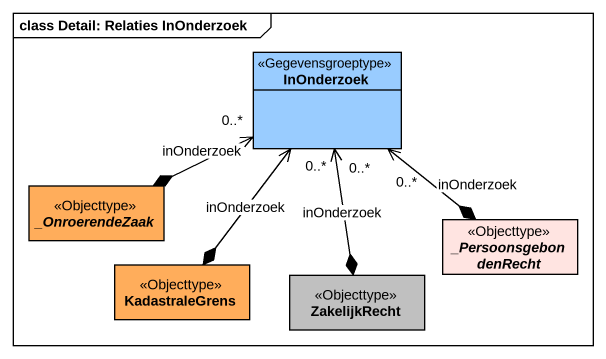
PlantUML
@startuml
mainframe class Detail: Relaties InOnderzoek
hide circle
hide empty members
class InOnderzoek <<Gegevensgroeptype>> #99CCFF
abstract class "_OnroerendeZaak" as OnroerendeZaak <<Objecttype>> #FFAD5B
abstract class "_PersoonsgebondenRecht" as PersoonsgebondenRecht <<Objecttype>> #FFE4E1
class KadastraleGrens <<Objecttype>> #FFAD5B
class ZakelijkRecht <<Objecttype>> #C0C0C0
OnroerendeZaak *-right-> "0..*" InOnderzoek : inOnderzoek
PersoonsgebondenRecht *-up-> "0..*" InOnderzoek : inOnderzoek
KadastraleGrens *-up-> "0..*" InOnderzoek : inOnderzoek
ZakelijkRecht *-up-> "0..*" InOnderzoek : inOnderzoek
@enduml
